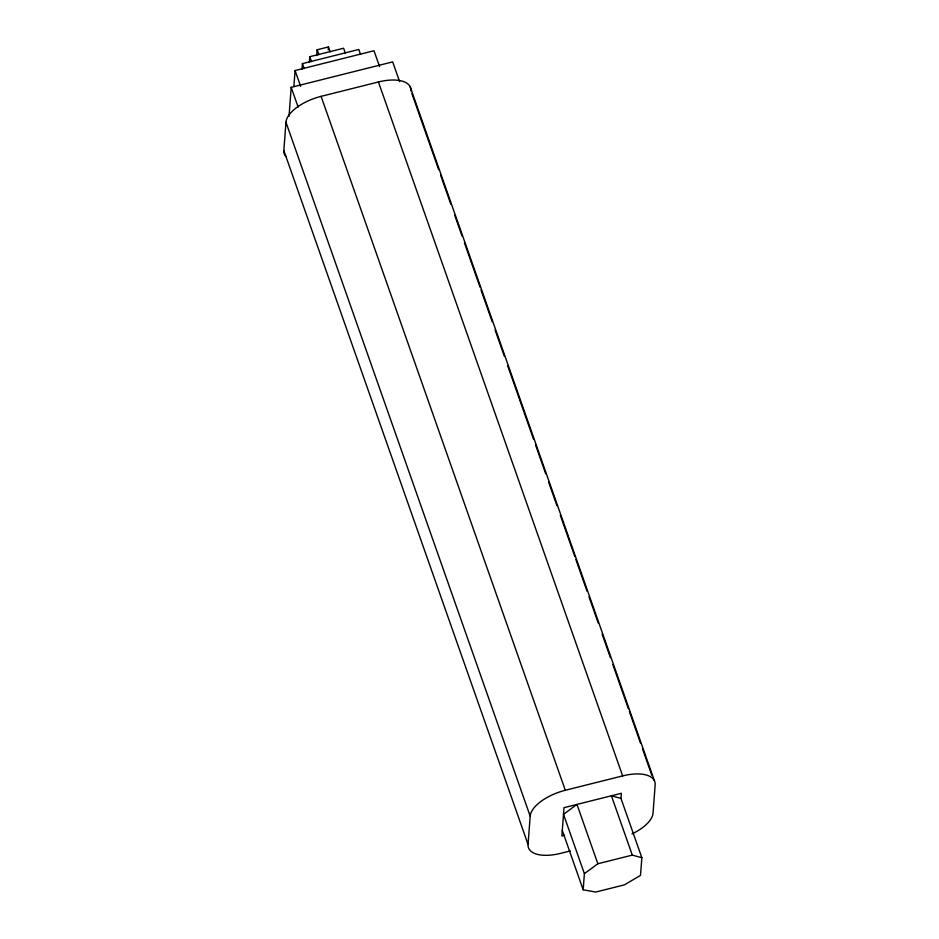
<?xml version="1.0" encoding="UTF-8"?>
<svg xmlns="http://www.w3.org/2000/svg" width="939" height="939" viewBox="0 0 939 939"><rect width="100%" height="100%" fill="white"/><g stroke="black" fill="none" stroke-linecap="round" stroke-linejoin="round"><path stroke-width="1.41" d="M285.914 156.543A35.424 16.292 -19.4 0 1 283.836 150.533L285.961 122.234A35.424 16.292 -19.4 0 1 321.091 96.353L378.429 81.975A35.424 16.292 -19.4 0 1 410.942 90.883M289.024 116.33L291.196 87.35L392.666 61.892L399.627 81.67M293.884 86.482L295.081 70.542L373.992 50.741L379.567 66.563M301.994 69.416L302.44 63.617L358.804 49.474L360.541 54.415M309.354 62.49L309.788 56.704L343.615 48.218L345.352 53.159M316.713 55.577L317.147 49.779L328.427 46.95L330.164 51.891M328.204 49.849L328.427 46.95M570.36 850.91L560.571 853.363A35.424 16.292 -19.4 0 1 528.058 844.454L530.183 816.155L285.961 122.234M564.468 835.323L561.874 835.968L564.01 807.669L621.348 793.291L620.961 798.396L641.842 857.73L640.515 875.406L624.412 884.855L595.725 892.05L583.178 889.796L584.387 873.669L563.506 814.336L576.969 804.418L597.85 863.751L584.387 873.669M530.183 816.155A35.424 16.292 -19.4 0 1 565.313 790.274L622.651 775.896A35.424 16.292 -19.4 0 1 655.164 784.804L653.039 813.104A35.424 16.292 -19.4 0 1 631.982 833.926M597.85 863.751L632.299 855.112L641.842 857.73M620.961 798.396L611.406 795.779L632.299 855.112M410.132 86.67L654.354 780.591M411.916 93.642L438.677 169.677M440.614 175.206L450.837 204.233M454.722 215.289L462.023 236.018M464.453 242.931L480.029 287.17M481.003 289.928L492.189 321.725M495.111 330.023L504.349 356.28M507.753 365.964L533.54 439.217M535.488 444.757L545.7 473.784M548.622 482.071L556.897 505.569M560.301 515.253L574.891 556.721M575.865 559.48L587.051 591.277M588.999 596.805L598.249 623.073M602.134 634.13L610.409 657.629M612.838 664.542L628.402 708.769M629.376 711.539L640.574 743.336M642.511 748.864L651.76 775.121M378.429 81.975L622.651 775.896M317.147 49.779L318.896 54.72M309.788 56.704L311.537 61.645M321.091 96.353L565.313 790.274M302.44 63.617L304.177 68.559M295.081 70.542L300.644 86.365M562.297 830.463L583.178 889.796M291.196 87.35L298.156 107.128M283.836 150.533L528.058 844.454"/></g></svg>
